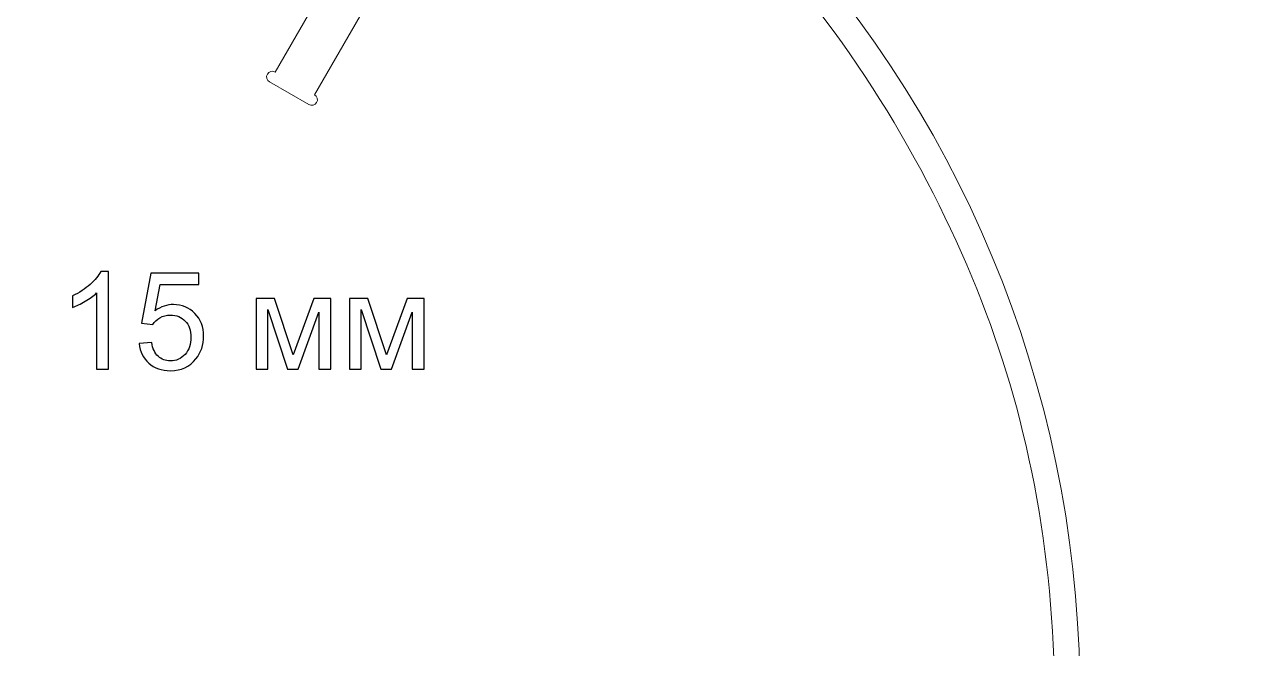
# Model space of a CAD drawing. Header units: millimetres. Extents: x -998 to 1016, y -1915 to 1914.
# Drawn here: x 223.5 to 650.1, y -629.8 to -410.2 of the extents above; entities that cross this region are included whole.
import ezdxf

# ---------------------------------------------------------------- set-up
doc = ezdxf.new("R2010")
doc.units = ezdxf.units.MM
doc.header["$MEASUREMENT"] = 0
doc.layers.add('layer 1', color=7, linetype='Continuous')

msp = doc.modelspace()

# ---------------------------------------------------------------- linework, layer by layer
at = {"layer": 'layer 1', "color": 2, "lineweight": 20}
msp.add_open_spline([(541.0289, -845.7791), (506.0139, -906.4269), (457.5044, -954.4159), (401.4943, -988.1859), (401.4943, -988.1859), (401.4943, -988.1859), (325.5827, -856.7031), (325.5827, -856.7031), (325.5827, -856.7031), (326.5393, -856.1508), (326.8671, -854.9277), (326.3148, -853.9711), (326.3148, -853.9711), (325.7625, -853.0144), (324.5393, -852.6867), (323.5827, -853.239), (323.5827, -853.239), (323.5827, -853.239), (323.5764, -853.2428), (323.5764, -853.2428), (323.5764, -853.2428), (323.5764, -853.2428), (309.7328, -861.2354), (309.7328, -861.2354), (309.7328, -861.2354), (309.7328, -861.2354), (309.7263, -861.239), (309.7263, -861.239), (309.7263, -861.239), (308.7697, -861.7913), (308.442, -863.0144), (308.9943, -863.9711), (308.9943, -863.9711), (309.5466, -864.9277), (310.7697, -865.2554), (311.7263, -864.7031), (311.7263, -864.7031), (311.7263, -864.7031), (387.6385, -996.1869), (387.6385, -996.1869), (387.6385, -996.1869), (269.0758, -1061.3496), (120.3368, -1064.7725), (-5.3812, -992.1892), (-5.3812, -992.1892), (-131.1347, -919.5854), (-202.5449, -789.009), (-205.3544, -653.7085), (-205.3544, -653.7085), (-205.3544, -653.7085), (-53.6041, -653.7085), (-53.6041, -653.7085), (-53.6041, -653.7085), (-53.6041, -654.8131), (-52.7087, -655.7085), (-51.6041, -655.7085), (-51.6041, -655.7085), (-50.4995, -655.7085), (-49.6041, -654.8131), (-49.6041, -653.7085), (-49.6041, -653.7085), (-49.6041, -653.7085), (-49.6042, -653.7011), (-49.6042, -653.7011), (-49.6042, -653.7011), (-49.6042, -653.7011), (-49.6042, -637.7159), (-49.6042, -637.7159), (-49.6042, -637.7159), (-49.6042, -637.7159), (-49.6041, -637.7085), (-49.6041, -637.7085), (-49.6041, -637.7085), (-49.6041, -636.6039), (-50.4995, -635.7085), (-51.6041, -635.7085), (-51.6041, -635.7085), (-52.7087, -635.7085), (-53.6041, -636.6039), (-53.6041, -637.7085), (-53.6041, -637.7085), (-53.6041, -637.7085), (-205.3504, -637.7085), (-205.3504, -637.7085), (-205.3504, -637.7085), (-204.0909, -572.3548), (-186.7861, -506.3915), (-151.7915, -445.779), (-151.7915, -445.779), (-42.6719, -256.7784), (197.391, -190.54), (387.64, -295.4566), (387.64, -295.4566), (387.64, -295.4566), (311.7265, -426.9426), (311.7265, -426.9426), (311.7265, -426.9426), (310.7699, -426.3903), (309.5467, -426.7181), (308.9944, -427.6747), (308.9944, -427.6747), (308.4421, -428.6314), (308.7699, -429.8544), (309.7265, -430.4067), (309.7265, -430.4067), (309.7265, -430.4067), (309.733, -430.4104), (309.733, -430.4104), (309.733, -430.4104), (309.733, -430.4104), (323.5766, -438.403), (323.5766, -438.403), (323.5766, -438.403), (323.5766, -438.403), (323.5829, -438.4067), (323.5829, -438.4067), (323.5829, -438.4067), (324.5396, -438.9591), (325.7626, -438.6313), (326.3149, -437.6747), (326.3149, -437.6747), (326.8672, -436.7181), (326.5395, -435.495), (325.5829, -434.9426), (325.5829, -434.9426), (325.5829, -434.9426), (401.4964, -303.4566), (401.4964, -303.4566), (401.4964, -303.4566), (587.4812, -415.7587), (650.1484, -656.7784), (541.0289, -845.7791)], degree=3, knots=[0, 0, 0, 0, 0.02941176, 0.02941176, 0.02941176, 0.02941176, 0.05882353, 0.05882353, 0.05882353, 0.05882353, 0.08823529, 0.08823529, 0.08823529, 0.08823529, 0.11764706, 0.11764706, 0.11764706, 0.11764706, 0.14705882, 0.14705882, 0.14705882, 0.14705882, 0.17647059, 0.17647059, 0.17647059, 0.17647059, 0.20588235, 0.20588235, 0.20588235, 0.20588235, 0.23529412, 0.23529412, 0.23529412, 0.23529412, 0.26470588, 0.26470588, 0.26470588, 0.26470588, 0.29411765, 0.29411765, 0.29411765, 0.29411765, 0.32352941, 0.32352941, 0.32352941, 0.32352941, 0.35294118, 0.35294118, 0.35294118, 0.35294118, 0.38235294, 0.38235294, 0.38235294, 0.38235294, 0.41176471, 0.41176471, 0.41176471, 0.41176471, 0.44117647, 0.44117647, 0.44117647, 0.44117647, 0.47058824, 0.47058824, 0.47058824, 0.47058824, 0.5, 0.5, 0.5, 0.5, 0.52941176, 0.52941176, 0.52941176, 0.52941176, 0.55882353, 0.55882353, 0.55882353, 0.55882353, 0.58823529, 0.58823529, 0.58823529, 0.58823529, 0.61764706, 0.61764706, 0.61764706, 0.61764706, 0.64705882, 0.64705882, 0.64705882, 0.64705882, 0.67647059, 0.67647059, 0.67647059, 0.67647059, 0.70588235, 0.70588235, 0.70588235, 0.70588235, 0.73529412, 0.73529412, 0.73529412, 0.73529412, 0.76470588, 0.76470588, 0.76470588, 0.76470588, 0.79411765, 0.79411765, 0.79411765, 0.79411765, 0.82352941, 0.82352941, 0.82352941, 0.82352941, 0.85294118, 0.85294118, 0.85294118, 0.85294118, 0.88235294, 0.88235294, 0.88235294, 0.88235294, 0.91176471, 0.91176471, 0.91176471, 0.91176471, 0.94117647, 0.94117647, 0.94117647, 0.94117647, 1, 1, 1, 1], dxfattribs=at)
at = {"layer": 'layer 1', "color": 250, "lineweight": 20}
for points in [[(398.6881, -312.1391), (398.6881, -312.1391), (375.2033, -298.9976), (375.2033, -298.9976), (375.2033, -298.9976), (332.7998, -276.8805), (286.8235, -262.6925), (239.2336, -257.25), (239.2336, -257.25), (190.3815, -251.6633), (140.8007, -255.4058), (93.3137, -268.1412), (93.3137, -268.1412), (-7.1447, -295.0828), (-91.9851, -360.1912), (-143.9973, -450.279), (-143.9973, -450.279), (-170.3624, -495.9447), (-196.2282, -577.4173), (-192.2187, -635.9798), (-192.2187, -635.9798), (-191.8015, -642.074), (-191.8753, -650.2772), (-191.8737, -656.0236)], [(380.8985, -989.3732), (380.8985, -989.3732), (404.6485, -975.6491), (404.6485, -975.6491), (404.6485, -975.6491), (457.8058, -941.8721), (501.6825, -895.929), (533.2347, -841.2791), (533.2347, -841.2791), (559.3964, -795.9655), (576.2645, -746.1056), (582.7146, -694.1709), (582.7146, -694.1709), (588.9222, -644.1896), (585.3381, -593.337), (572.3147, -544.6908), (572.3147, -544.6908), (549.0611, -457.8318), (483.0159, -355.9932), (397.2083, -316.2128), (397.2083, -316.2128), (390.3638, -313.0397), (385.5841, -309.7356), (378.4694, -307.3985)]]:
    msp.add_open_spline(points, degree=3, knots=[0, 0, 0, 0, 0.14285714, 0.14285714, 0.14285714, 0.14285714, 0.28571429, 0.28571429, 0.28571429, 0.28571429, 0.42857143, 0.42857143, 0.42857143, 0.42857143, 0.57142857, 0.57142857, 0.57142857, 0.57142857, 0.71428571, 0.71428571, 0.71428571, 0.71428571, 1, 1, 1, 1], dxfattribs=at)
at = {"layer": 'layer 1', "color": 250}
for points, knots in [([(253.1535, -531.4131), (253.1535, -531.4131), (248.9514, -531.4131), (248.9514, -531.4131), (248.9514, -531.4131), (248.9514, -531.4131), (248.9514, -504.6563), (248.9514, -504.6563), (248.9514, -504.6563), (247.9406, -505.6272), (246.6115, -506.5902), (244.9721, -507.5532), (244.9721, -507.5532), (243.3326, -508.5162), (241.8523, -509.2404), (240.5471, -509.718), (240.5471, -509.718), (240.5471, -509.718), (240.5471, -505.6591), (240.5471, -505.6591), (240.5471, -505.6591), (242.8949, -504.5608), (244.9482, -503.2237), (246.707, -501.6479), (246.707, -501.6479), (248.4659, -500.0801), (249.7154, -498.56), (250.4476, -497.0797), (250.4476, -497.0797), (250.4476, -497.0797), (253.1535, -497.0797), (253.1535, -497.0797), (253.1535, -497.0797), (253.1535, -497.0797), (253.1535, -531.4131), (253.1535, -531.4131)], [0, 0, 0, 0, 0.1, 0.1, 0.1, 0.1, 0.2, 0.2, 0.2, 0.2, 0.3, 0.3, 0.3, 0.3, 0.4, 0.4, 0.4, 0.4, 0.5, 0.5, 0.5, 0.5, 0.6, 0.6, 0.6, 0.6, 0.7, 0.7, 0.7, 0.7, 0.8, 0.8, 0.8, 0.8, 1, 1, 1, 1]), ([(263.9533, -522.4358), (263.9533, -522.4358), (268.3464, -522.1015), (268.3464, -522.1015), (268.3464, -522.1015), (268.6727, -524.2424), (269.4288, -525.85), (270.6067, -526.9324), (270.6067, -526.9324), (271.7845, -528.0068), (273.225, -528.548), (274.9202, -528.548), (274.9202, -528.548), (276.9656, -528.548), (278.6767, -527.784), (280.0694, -526.2639), (280.0694, -526.2639), (281.4542, -524.7358), (282.1466, -522.7144), (282.1466, -520.1994), (282.1466, -520.1994), (282.1466, -517.8039), (281.4861, -515.9177), (280.157, -514.5329), (280.157, -514.5329), (278.8279, -513.1481), (277.069, -512.4557), (274.8804, -512.4557), (274.8804, -512.4557), (273.5195, -512.4557), (272.3018, -512.7661), (271.2195, -513.3869), (271.2195, -513.3869), (270.1451, -514.0076), (269.3014, -514.8115), (268.6807, -515.7983), (268.6807, -515.7983), (268.6807, -515.7983), (264.7173, -515.2253), (264.7173, -515.2253), (264.7173, -515.2253), (264.7173, -515.2253), (268.0122, -497.6527), (268.0122, -497.6527), (268.0122, -497.6527), (268.0122, -497.6527), (284.964, -497.6527), (284.964, -497.6527), (284.964, -497.6527), (284.964, -497.6527), (284.964, -501.6639), (284.964, -501.6639), (284.964, -501.6639), (284.964, -501.6639), (271.3627, -501.6639), (271.3627, -501.6639), (271.3627, -501.6639), (271.3627, -501.6639), (269.5402, -510.8879), (269.5402, -510.8879), (269.5402, -510.8879), (271.5856, -509.4474), (273.7344, -508.7311), (275.9787, -508.7311), (275.9787, -508.7311), (278.9552, -508.7311), (281.4701, -509.7657), (283.5155, -511.8349), (283.5155, -511.8349), (285.5609, -513.9042), (286.5875, -516.5624), (286.5875, -519.8095), (286.5875, -519.8095), (286.5875, -522.9054), (285.6882, -525.5794), (283.8896, -527.8317), (283.8896, -527.8317), (281.7009, -530.6013), (278.7085, -531.9861), (274.9202, -531.9861), (274.9202, -531.9861), (271.8164, -531.9861), (269.2855, -531.1107), (267.3198, -529.3677), (267.3198, -529.3677), (265.354, -527.6248), (264.2318, -525.3168), (263.9533, -522.4358)], [0, 0, 0, 0, 0.04347826, 0.04347826, 0.04347826, 0.04347826, 0.08695652, 0.08695652, 0.08695652, 0.08695652, 0.13043478, 0.13043478, 0.13043478, 0.13043478, 0.17391304, 0.17391304, 0.17391304, 0.17391304, 0.2173913, 0.2173913, 0.2173913, 0.2173913, 0.26086957, 0.26086957, 0.26086957, 0.26086957, 0.30434783, 0.30434783, 0.30434783, 0.30434783, 0.34782609, 0.34782609, 0.34782609, 0.34782609, 0.39130435, 0.39130435, 0.39130435, 0.39130435, 0.43478261, 0.43478261, 0.43478261, 0.43478261, 0.47826087, 0.47826087, 0.47826087, 0.47826087, 0.52173913, 0.52173913, 0.52173913, 0.52173913, 0.56521739, 0.56521739, 0.56521739, 0.56521739, 0.60869565, 0.60869565, 0.60869565, 0.60869565, 0.65217391, 0.65217391, 0.65217391, 0.65217391, 0.69565217, 0.69565217, 0.69565217, 0.69565217, 0.73913043, 0.73913043, 0.73913043, 0.73913043, 0.7826087, 0.7826087, 0.7826087, 0.7826087, 0.82608696, 0.82608696, 0.82608696, 0.82608696, 0.86956522, 0.86956522, 0.86956522, 0.86956522, 0.91304348, 0.91304348, 0.91304348, 0.91304348, 1, 1, 1, 1]), ([(305.0674, -506.63), (305.0674, -506.63), (311.5297, -506.63), (311.5297, -506.63), (311.5297, -506.63), (311.5297, -506.63), (318.0797, -526.4629), (318.0797, -526.4629), (318.0797, -526.4629), (318.0797, -526.4629), (325.33, -506.63), (325.33, -506.63), (325.33, -506.63), (325.33, -506.63), (331.3307, -506.63), (331.3307, -506.63), (331.3307, -506.63), (331.3307, -506.63), (331.3307, -531.4131), (331.3307, -531.4131), (331.3307, -531.4131), (331.3307, -531.4131), (327.1286, -531.4131), (327.1286, -531.4131), (327.1286, -531.4131), (327.1286, -531.4131), (327.1286, -511.4609), (327.1286, -511.4609), (327.1286, -511.4609), (327.1286, -511.4609), (319.8306, -531.4131), (319.8306, -531.4131), (319.8306, -531.4131), (319.8306, -531.4131), (316.0741, -531.4131), (316.0741, -531.4131), (316.0741, -531.4131), (316.0741, -531.4131), (309.174, -510.5059), (309.174, -510.5059), (309.174, -510.5059), (309.174, -510.5059), (309.174, -531.4131), (309.174, -531.4131), (309.174, -531.4131), (309.174, -531.4131), (305.0674, -531.4131), (305.0674, -531.4131), (305.0674, -531.4131), (305.0674, -531.4131), (305.0674, -506.63), (305.0674, -506.63)], [0, 0, 0, 0, 0.07142857, 0.07142857, 0.07142857, 0.07142857, 0.14285714, 0.14285714, 0.14285714, 0.14285714, 0.21428571, 0.21428571, 0.21428571, 0.21428571, 0.28571429, 0.28571429, 0.28571429, 0.28571429, 0.35714286, 0.35714286, 0.35714286, 0.35714286, 0.42857143, 0.42857143, 0.42857143, 0.42857143, 0.5, 0.5, 0.5, 0.5, 0.57142857, 0.57142857, 0.57142857, 0.57142857, 0.64285714, 0.64285714, 0.64285714, 0.64285714, 0.71428571, 0.71428571, 0.71428571, 0.71428571, 0.78571429, 0.78571429, 0.78571429, 0.78571429, 0.85714286, 0.85714286, 0.85714286, 0.85714286, 1, 1, 1, 1]), ([(337.8966, -506.63), (337.8966, -506.63), (344.3589, -506.63), (344.3589, -506.63), (344.3589, -506.63), (344.3589, -506.63), (350.9089, -526.4629), (350.9089, -526.4629), (350.9089, -526.4629), (350.9089, -526.4629), (358.1592, -506.63), (358.1592, -506.63), (358.1592, -506.63), (358.1592, -506.63), (364.1599, -506.63), (364.1599, -506.63), (364.1599, -506.63), (364.1599, -506.63), (364.1599, -531.4131), (364.1599, -531.4131), (364.1599, -531.4131), (364.1599, -531.4131), (359.9578, -531.4131), (359.9578, -531.4131), (359.9578, -531.4131), (359.9578, -531.4131), (359.9578, -511.4609), (359.9578, -511.4609), (359.9578, -511.4609), (359.9578, -511.4609), (352.6598, -531.4131), (352.6598, -531.4131), (352.6598, -531.4131), (352.6598, -531.4131), (348.9033, -531.4131), (348.9033, -531.4131), (348.9033, -531.4131), (348.9033, -531.4131), (342.0032, -510.5059), (342.0032, -510.5059), (342.0032, -510.5059), (342.0032, -510.5059), (342.0032, -531.4131), (342.0032, -531.4131), (342.0032, -531.4131), (342.0032, -531.4131), (337.8966, -531.4131), (337.8966, -531.4131), (337.8966, -531.4131), (337.8966, -531.4131), (337.8966, -506.63), (337.8966, -506.63)], [0, 0, 0, 0, 0.07142857, 0.07142857, 0.07142857, 0.07142857, 0.14285714, 0.14285714, 0.14285714, 0.14285714, 0.21428571, 0.21428571, 0.21428571, 0.21428571, 0.28571429, 0.28571429, 0.28571429, 0.28571429, 0.35714286, 0.35714286, 0.35714286, 0.35714286, 0.42857143, 0.42857143, 0.42857143, 0.42857143, 0.5, 0.5, 0.5, 0.5, 0.57142857, 0.57142857, 0.57142857, 0.57142857, 0.64285714, 0.64285714, 0.64285714, 0.64285714, 0.71428571, 0.71428571, 0.71428571, 0.71428571, 0.78571429, 0.78571429, 0.78571429, 0.78571429, 0.85714286, 0.85714286, 0.85714286, 0.85714286, 1, 1, 1, 1])]:
    msp.add_open_spline(points, degree=3, knots=knots, dxfattribs=at)

doc.saveas('drawing.dxf')
